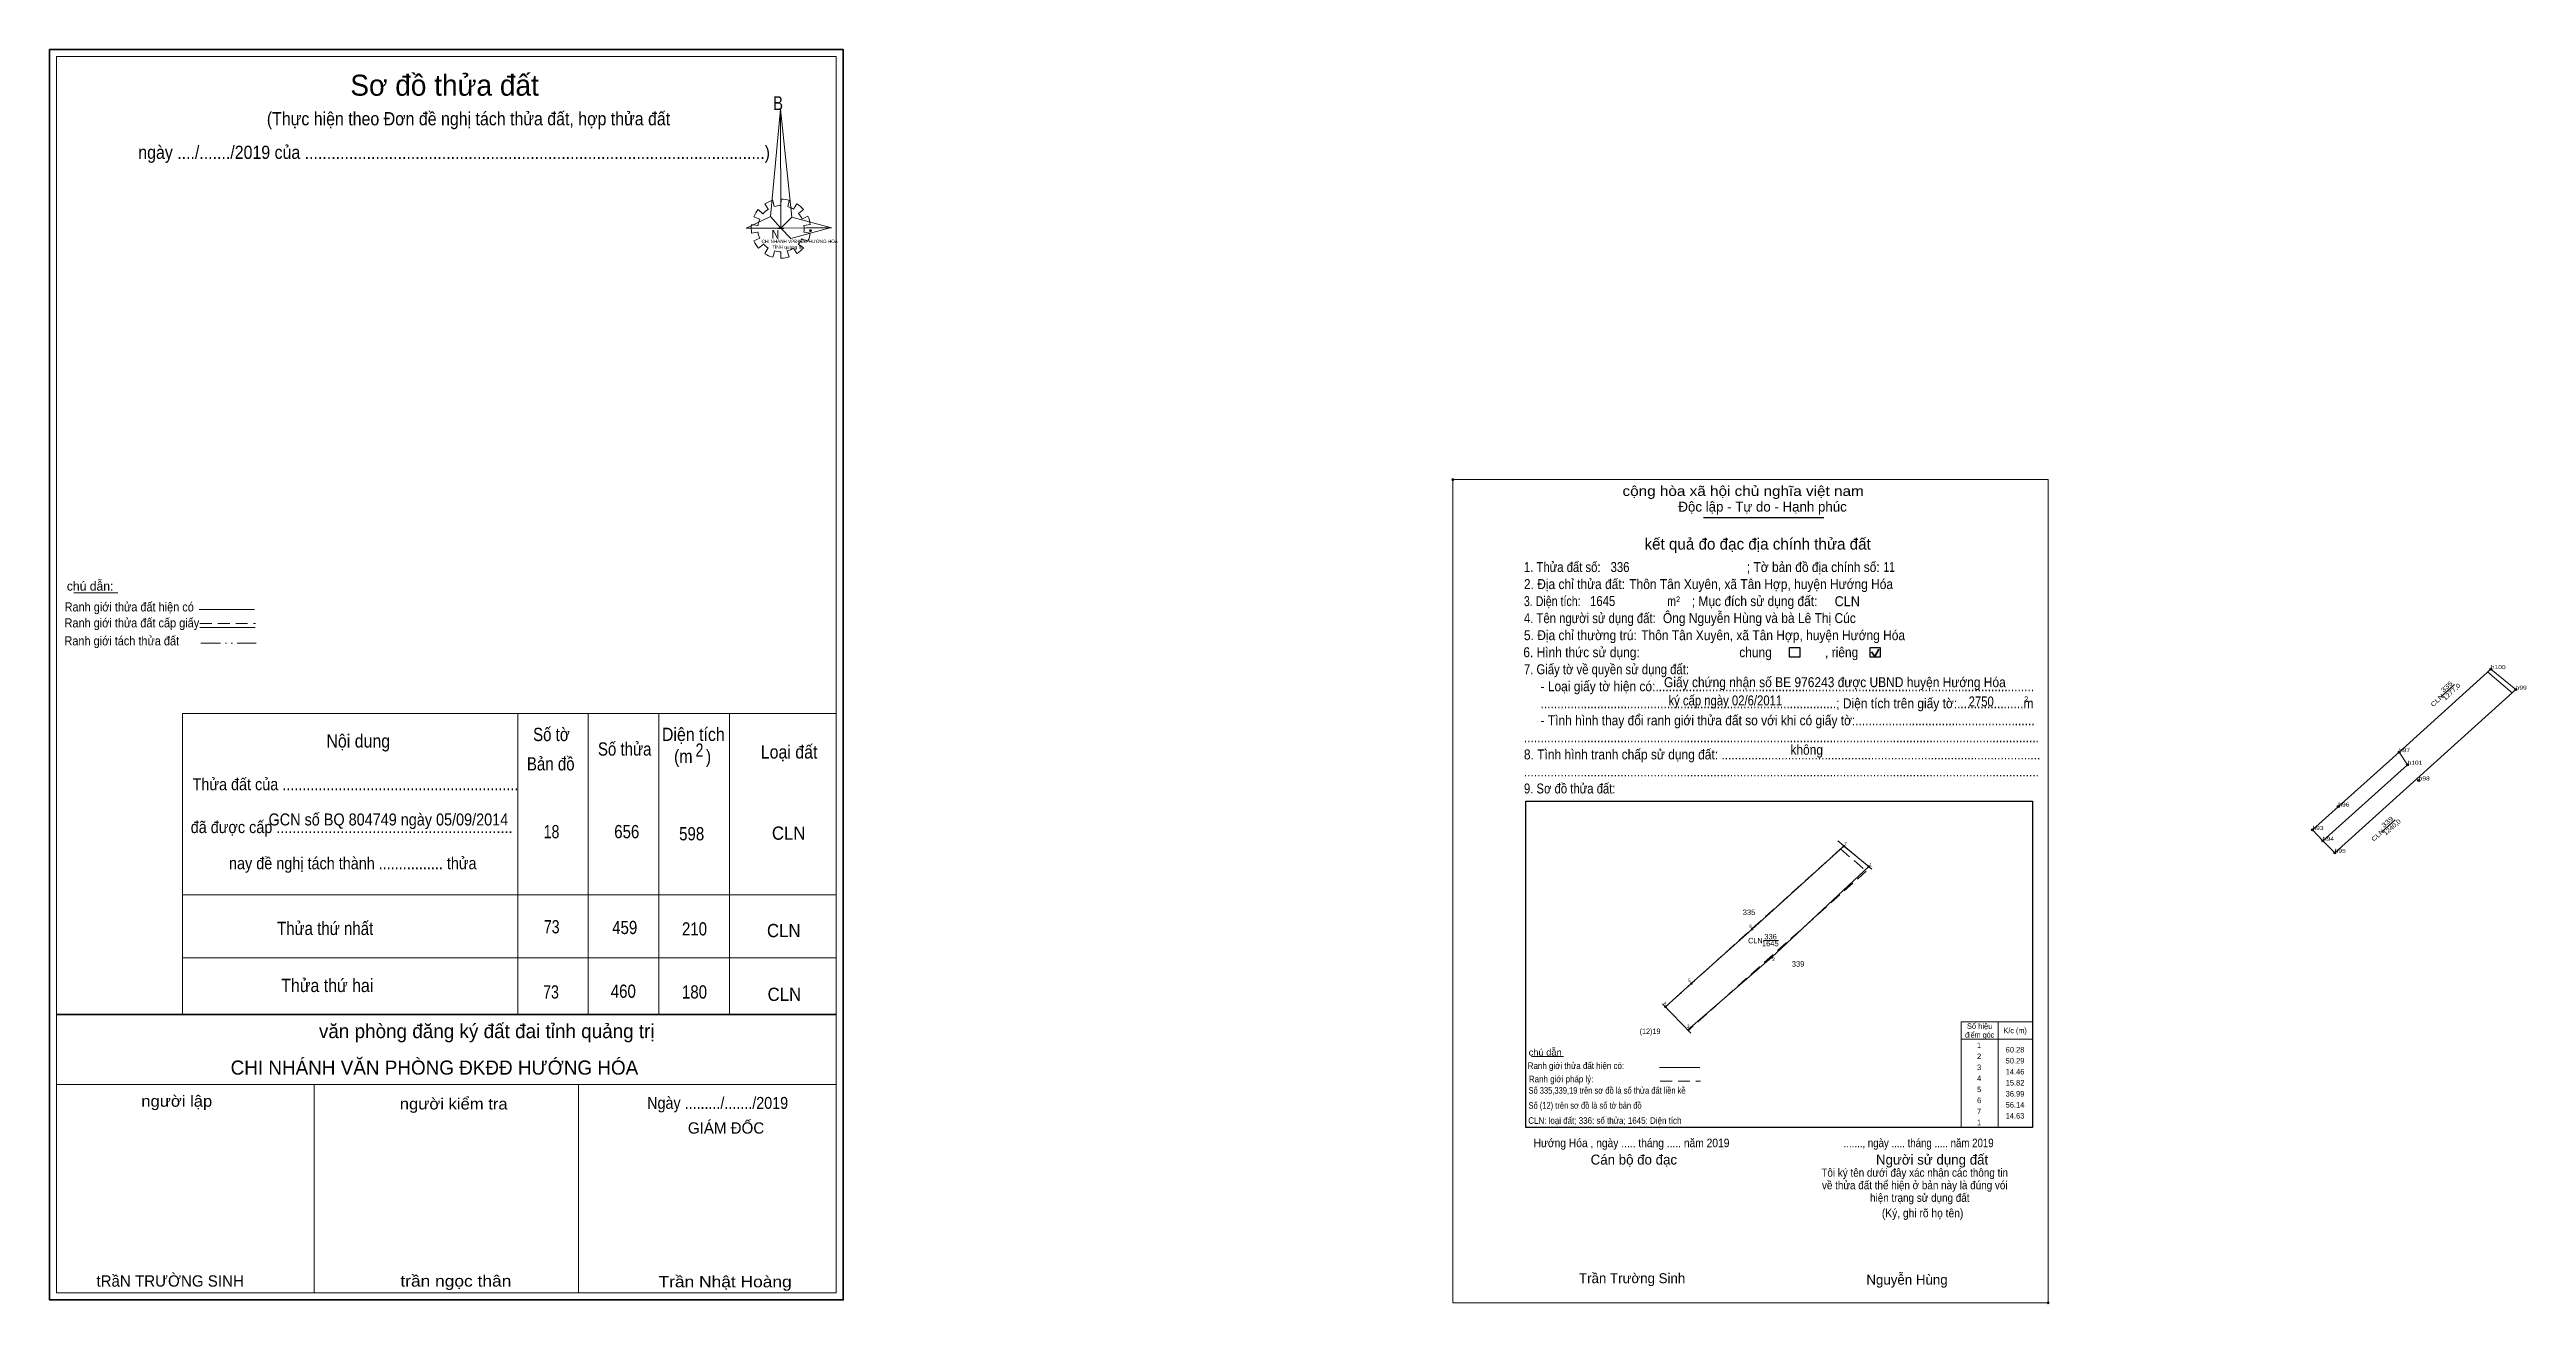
# Model space of a CAD drawing. Header units: metres. Extents: x 550892 to 552016, y 1840789 to 1841358.
import ezdxf
from ezdxf.enums import TextEntityAlignment as Align

# ---------------------------------------------------------------- set-up
doc = ezdxf.new("R2010")
doc.units = ezdxf.units.M
doc.header["$LTSCALE"] = 1.8
doc.header["$PDMODE"] = 32
doc.header["$PDSIZE"] = 0.9
doc.linetypes.add('DASH_DOUBLE_DOT', pattern=[9.2, 5, -1.2, 0.3, -1.2, 0.3, -1.2])
doc.linetypes.add('MEDIUM_DASHED', pattern=[4.5, 3, -1.5])
for name, color, linetype, lineweight in [('10', 7, 'Continuous', 13), ('13', 7, 'Continuous', 13), ('17', 7, 'MEDIUM_DASHED', 13), ('2', 7, 'Continuous', 13), ('63', 7, 'Continuous', 13)]:
    doc.layers.add(name, color=color, linetype=linetype, lineweight=lineweight)
for name, color, linetype in [('12', 7, 'Continuous'), ('4', 7, 'Continuous'), ('6', 7, 'Continuous'), ('7', 7, 'Continuous')]:
    doc.layers.add(name, color=color, linetype=linetype)

msp = doc.modelspace()

# ---------------------------------------------------------------- hatches: boundary and pattern name
at = {"layer": '10'}
for points in [[(551706.3, 1840996.66, 1), (551705.5, 1840996.66, 1)], [(551717.58, 1840987.35, 1), (551716.78, 1840987.35, 1)], [(551664.67, 1840959, 1), (551663.87, 1840959, 1)], [(551673.57, 1840946.16, 1), (551672.77, 1840946.16, 1)], [(551637.159, 1840934.333, 1), (551636.359, 1840934.333, 1)], [(551625.39, 1840923.69, 1), (551624.59, 1840923.69, 1)]]:
    msp.add_hatch(color=256, dxfattribs=at).paths.add_polyline_path(points)

# ---------------------------------------------------------------- linework, layer by layer
for p, q in [((551999.38, 1841076.91), (551957.75, 1841039.24)), ((551999.38, 1841076.91), (552010.66, 1841067.6)), ((551928.56, 1840993.58), (552010.66, 1841067.6)), ((551705.91, 1840996.66), (551664.27, 1840959)), ((551703.14, 1840998.95), (551718.64, 1840986.15)), ((551669.41, 1840953.84), (551676.26, 1840953.84)), ((551636.54, 1840911.83), (551623.62, 1840925.1)), ((551564.31, 1840901.18), (551578.79, 1840901.18)), ((551622.35, 1840896.26), (551640.63, 1840896.26))]:
    msp.add_line(p, q, dxfattribs=at)
at = {"layer": '10', "linetype": 'MEDIUM_DASHED'}
for p, q in [((551704.45, 1840995.35), (551624.99, 1840923.69)), ((551716.1, 1840985.27), (551635.39, 1840913.02)), ((551622.62, 1840889.95), (551640.9, 1840889.95))]:
    msp.add_line(p, q, dxfattribs=at)
at = {"layer": '10'}
for points in [[(551957.75, 1841039.24), (551961.63, 1841033.55), (551923.22, 1840999.05)], [(551624.99, 1840923.69), (551636.73, 1840934.29), (551664.27, 1840958.99), (551705.9, 1840996.66), (551717.18, 1840987.35)], [(551717.18, 1840987.35), (551673.17, 1840946.16), (551635.08, 1840913.33)]]:
    msp.add_lwpolyline(points, dxfattribs=at)
for centre in [(551705.9, 1840996.66), (551717.18, 1840987.35), (551664.27, 1840959), (551673.17, 1840946.16), (551636.759, 1840934.333), (551624.99, 1840923.69)]:
    msp.add_circle(centre, 0.4, dxfattribs=at)
at = {"layer": '13'}
for p, q in [((551976.7, 1841064.26), (551982.84, 1841070)), ((551949.71, 1841003), (551956, 1841008.58))]:
    msp.add_line(p, q, dxfattribs=at)
at = {"layer": '17', "linetype": 'Continuous'}
msp.add_line((551997.93, 1841075.6), (552009, 1841066.1), dxfattribs=at)
at = {"layer": '17'}
msp.add_line((551704.45, 1840995.35), (551716.1, 1840985.27), dxfattribs=at)
at = {"layer": '2'}
for p, q in [((551213.46, 1841285.37), (551215.64, 1841283.46)), ((551218.08, 1841285.55), (551216.51, 1841287.92)), ((551220.09, 1841289.56), (551220.79, 1841286.74)), ((551223.75, 1841287.19), (551223.84, 1841290.11)), ((551227.59, 1841289.56), (551226.9, 1841286.65)), ((551229.51, 1841285.55), (551231.08, 1841287.92)), ((551233.96, 1841285.37), (551231.78, 1841283.55)), ((551210.4, 1841278.54), (551213.28, 1841278.09)), ((551213.28, 1841275.17), (551210.4, 1841274.72)), ((551214.16, 1841281), (551211.54, 1841282.09)), ((551211.54, 1841271.17), (551214.16, 1841272.44)), ((551222.36, 1841276.81), (551225.15, 1841276.81)), ((551233.35, 1841281.09), (551235.97, 1841282.37)), ((551237.19, 1841278.54), (551234.23, 1841278.09)), ((551234.23, 1841275.17), (551237.19, 1841274.72)), ((551215.9, 1841269.71), (551213.63, 1841267.89)), ((551216.51, 1841265.43), (551218, 1841267.98)), ((551220.96, 1841266.61), (551220.09, 1841263.79)), ((551223.75, 1841263.33), (551223.75, 1841266.16)), ((551226.63, 1841266.61), (551227.51, 1841263.88)), ((551231.08, 1841265.43), (551229.51, 1841267.89)), ((551231.61, 1841269.71), (551233.96, 1841267.98)), ((551236.06, 1841271.07), (551233.18, 1841272.17)), ((550903.12, 1841111.57), (550923, 1841111.57)), ((550959.88, 1841103.89), (550984.96, 1841103.89)), ((550960.28, 1841095.85), (550985.32, 1841095.85)), ((550952.43, 1841056.74), (551248.87, 1841056.74)), ((550952.43, 1841056.74), (550952.43, 1840920.57)), ((551104.4, 1841056.74), (551104.4, 1840920.19)), ((551136.4, 1841056.74), (551136.4, 1840920.19)), ((551168.4, 1841056.74), (551168.4, 1840920.19)), ((551200.4, 1841056.74), (551200.4, 1840920.19)), ((550952.43, 1840974.47), (551248.87, 1840974.47)), ((550952.43, 1840945.91), (551248.87, 1840945.91)), ((550892.05, 1840917.09), (550892.05, 1840790.74)), ((550895.27, 1840888.44), (551248.87, 1840888.44)), ((551012.05, 1840888.44), (551012.05, 1840793.96)), ((551132.05, 1840888.44), (551132.05, 1840793.96))]:
    msp.add_line(p, q, dxfattribs=at)
at = {"layer": '2', "lineweight": 25}
for p, q in [((551642.26, 1841145.72), (551696.87, 1841145.72)), ((551561.65, 1841016.94), (551791.52, 1841016.94)), ((551791.52, 1841016.94), (551791.52, 1840868.97))]:
    msp.add_line(p, q, dxfattribs=at)
at = {"layer": '2', "linetype": 'MEDIUM_DASHED'}
msp.add_line((550960.28, 1841097.53), (550985.52, 1841097.53), dxfattribs=at)
at = {"layer": '2', "linetype": 'DASH_DOUBLE_DOT'}
msp.add_line((550960.64, 1841088.61), (550985.84, 1841088.61), dxfattribs=at)
at = {"layer": '2', "lineweight": 35}
for p, q in [((551718.42, 1841084.69), (551719.96, 1841082.69)), ((551719.96, 1841082.69), (551721.83, 1841086.03)), ((550895.27, 1840920.19), (551248.87, 1840920.19))]:
    msp.add_line(p, q, dxfattribs=at)
at = {"layer": '2'}
for points in [[(550892.05, 1840790.74), (550892.05, 1841357.93), (551252.05, 1841357.93), (551252.05, 1840790.74)], [(550892.05, 1840790.74), (550892.05, 1841357.93), (551252.05, 1841357.93), (551252.05, 1840790.74)], [(550895.28, 1841354.77), (551248.88, 1841354.77), (551248.88, 1840793.97), (550895.28, 1840793.97)], [(551223.58, 1841330.91), (551223.75, 1841276.9), (551219.04, 1841282.28)], [(551223.58, 1841330.91), (551223.75, 1841276.9), (551228.73, 1841281.91)], [(551208.05, 1841276.9), (551219.04, 1841282.28), (551223.75, 1841276.9)], [(551246.79, 1841277.08), (551223.75, 1841276.9), (551228.73, 1841281.91)], [(551246.62, 1841277.18), (551228.29, 1841272.26), (551223.75, 1841276.9)], [(551528.54, 1841162.85), (551798.55, 1841162.85), (551798.55, 1840789.39), (551528.54, 1840789.39)]]:
    msp.add_lwpolyline(points, close=True, dxfattribs=at)
at = {"layer": '2', "lineweight": 35}
msp.add_lwpolyline([(550892.08, 1841357.97), (551252.08, 1841357.97), (551252.08, 1840790.77), (550892.08, 1840790.77)], close=True, dxfattribs=at)
at = {"layer": '2', "lineweight": 25}
for points in [[(551681.33, 1841086.68), (551685.97, 1841086.68), (551685.97, 1841082.36), (551681.33, 1841082.36)], [(551717.82, 1841086.68), (551722.46, 1841086.68), (551722.46, 1841082.36), (551717.82, 1841082.36)]]:
    msp.add_lwpolyline(points, close=True, dxfattribs=at)
msp.add_lwpolyline([(551791.52, 1840868.97), (551561.65, 1840868.97), (551561.65, 1841016.94)], dxfattribs=at)
at = {"layer": '2'}
for centre, major_axis, start_param, end_param in [((551223.799, 1841276.715), (13.46, 0), 2.43958176, 2.72400246), ((551223.799, 1841276.715), (10.549, 0), 2.13373541, 2.44496261), ((551223.799, 1841276.715), (13.46, 0), 1.84955988, 2.13900916), ((551223.799, 1841276.715), (10.549, 0), 1.56985589, 1.85611068), ((551223.799, 1841276.715), (13.46, 0), 1.27924208, 1.56332225), ((551223.799, 1841276.715), (10.549, 0), 1.00270906, 1.2755622), ((551223.799, 1841276.715), (13.46, 0), 0.71056237, 0.99687234), ((551223.799, 1841276.715), (13.46, 0), 3.00667928, 3.29139349), ((551223.799, 1841276.715), (10.549, 0), 2.72368549, 3.01515824), ((551223.799, 1841276.715), (10.549, 0), 3.28229955, 3.56105054), ((551223.799, 1841276.715), (10.549, 0), 0.42678376, 0.70646463), ((551223.799, 1841276.715), (10.549, 0), 6.13558388, 6.41618463), ((551223.799, 1841276.715), (13.46, 0), 0.1390515, 0.43393316), ((551223.799, 1841276.715), (13.46, 0), 5.85230288, 6.13839648), ((551223.799, 1841276.715), (13.46, 0), 3.56988637, 3.85691866), ((551223.799, 1841276.715), (10.549, 0), 3.86077574, 4.13258255), ((551223.722, 1841276.635), (13.46, 0), 4.1470906, 4.43659307), ((551223.799, 1841276.715), (10.549, 0), 4.43854677, 4.71314001), ((551223.799, 1841276.715), (13.46, 0), 4.71301008, 4.99761054), ((551223.799, 1841276.715), (10.549, 0), 4.99087134, 5.28933161), ((551223.799, 1841276.715), (13.46, 0), 5.28561416, 5.56798705), ((551223.799, 1841276.715), (10.549, 0), 5.56137327, 5.83951437)]:
    msp.add_ellipse(centre, major_axis=major_axis, ratio=0.995001, start_param=start_param, end_param=end_param, dxfattribs=at)
for p in [(551237.19, 1841275.81), (551528.54, 1841162.85), (551798.55, 1840789.39)]:
    msp.add_point(p, dxfattribs=at)
at = {"layer": '63'}
msp.add_line((551775.92, 1840916.97), (551775.92, 1840868.97), dxfattribs=at)
msp.add_line((551775.92, 1840916.97), (551775.92, 1840868.97), dxfattribs=at)
for points in [[(551918.47, 1841003.94), (551930.21, 1841014.54), (551957.75, 1841039.24)], [(551918.47, 1841003.94), (551923.22, 1840999.05), (551928.56, 1840993.58)], [(551776.65, 1840868.97), (551759.12, 1840868.97), (551759.12, 1840916.97), (551776.65, 1840916.97)], [(551775.38, 1840916.97), (551791.52, 1840916.97), (551791.52, 1840868.97), (551775.38, 1840868.97)], [(551759.12, 1840908.97), (551775.92, 1840908.97), (551791.52, 1840908.97)]]:
    msp.add_lwpolyline(points, dxfattribs=at)
at = {"layer": '7'}
for p in [(551999.38, 1841076.91), (552010.66, 1841067.6), (551957.75, 1841039.24), (551961.63, 1841033.55), (551966.65, 1841026.41), (551930.21, 1841014.54), (551918.47, 1841003.94), (551923.22, 1840999.05), (551928.56, 1840993.58)]:
    msp.add_point(p, dxfattribs=at)

# ---------------------------------------------------------------- texts
at = {"layer": '10'}
for s, height, width, p in [('9. Sơ đồ thửa đất:', 4.507, 0.85, (551560.81, 1841020.5)), ('chú dẫn', 3, 1.05, (551562.95, 1840901.58)), ('Ranh giới thửa đất hiện có:', 3, 0.9, (551562.53, 1840895.49)), ('Ranh giới pháp lý:', 3, 0.9, (551563.07, 1840889.45)), ('Số 335,339,19 trên sơ đồ là số thửa đất liền kề', 3, 0.85, (551562.88, 1840884.29))]:
    msp.add_text(s, height=height, dxfattribs=dict(at, width=width)).set_placement(p)
for s, width, p in [(' 7', 0.95, (551707.3, 1840996.96)), (' 1', 0.9, (551718.74, 1840987.41)), (' 6', 0.9, (551664.18, 1840959.5)), (' 5', 0.9, (551636.39, 1840934.97)), (' 2', 0.9, (551674.6, 1840944.52)), (' 4', 0.95, (551625.43, 1840924.64)), (' 3', 0.95, (551635.89, 1840914.11))]:
    msp.add_text(s, height=1.5, dxfattribs=dict(at, width=width)).set_placement(p, align=Align.RIGHT)
for s, width, p in [('335', 0.85, (551662.9, 1840965.33)), ('CLN', 0.95, (551665.765, 1840952.5)), ('1645', 0.85, (551672.54, 1840951.19)), ('336', 0.85, (551672.69, 1840954.29)), ('339', 0.85, (551685.155, 1840941.93)), ('(12)19', 0.9, (551618.015, 1840911.35))]:
    msp.add_text(s, height=2.5, dxfattribs=dict(at, width=width)).set_placement(p, align=Align.CENTER)
at = {"layer": '12', "width": 1.25}
for s, p in [('h100', (551999.38, 1841076.9)), ('h99', (552010.66, 1841067.6)), ('h97', (551957.75, 1841039.24)), ('h101', (551961.63, 1841033.55)), ('h98', (551966.65, 1841026.41)), ('h96', (551930.21, 1841014.54)), ('h93', (551918.47, 1841003.94)), ('h94', (551923.22, 1840999.05)), ('h95', (551928.56, 1840993.58))]:
    msp.add_text(s, height=1.8, dxfattribs=at).set_placement(p)
at = {"layer": '13', "width": 1.35}
for s, rotation, p in [('335', 43.054, (551980.042, 1841068.215)), ('339', 41.511, (551953.122, 1841006.832))]:
    msp.add_text(s, height=2, rotation=rotation, dxfattribs=at).set_placement(p, align=Align.CENTER)
at = {"layer": '2'}
for s, height, p in [('Sơ đồ thửa đất', 9.52, (551071.23, 1841337.03)), ('kết quả đo đạc địa chính thửa đất', 5.151, (551666.815, 1841131.12)), ('.', 1.288, (551798.517, 1840788.69))]:
    msp.add_text(s, height=height, dxfattribs=at).set_placement(p, align=Align.CENTER)
at = {"layer": '2', "width": 0.9}
for s, height, p in [('(Thực hiện theo Đơn đề nghị tách thửa đất, hợp thửa đất ', 6, (551083.085, 1841323.59)), ('ngày ..../......./2019 của ........................................................................................................)', 6, (551075.565, 1841308.35)), ('Ngày ........./......./2019', 5.4, (551195.09, 1840877.43)), ('Tôi ký tên dưới đây xác nhận các thông tin', 3.724, (551738.045, 1840846.64)), ('về thửa đất thể hiện ở bản này là đúng vói', 3.724, (551738.085, 1840840.95)), ('hiện trạng sử dụng đất', 3.724, (551740.365, 1840835.25))]:
    msp.add_text(s, height=height, dxfattribs=at).set_placement(p, align=Align.CENTER)
at = {"layer": '2'}
for s, height, width, p in [('B', 6.339, 0.8, (551220.22, 1841330.47)), ('N', 3.961, 0.9, (551219.58, 1841272.19)), ('CHI NHÁNH VPĐKĐĐ-HƯỚNG HÓA', 1.5, 0.95, (551214.98, 1841270.19)), ('TỈNH quảng trị', 1.5, 1.05, (551219.82, 1841267.59)), ('cộng hòa xã hội chủ nghĩa việt nam', 4.507, 1.15, (551605.52, 1841155.46)), ('2. Địa chỉ thửa đất:', 4.507, 0.9, (551560.81, 1841113.22)), ('1. Thửa đất số:', 4.507, 0.85, (551560.81, 1841120.95)), ('336', 4.51, 0.85, (551600.12, 1841120.95)), ('Thôn Tân Xuyên, xã Tân Hợp, huyện Hướng Hóa', 4.51, 0.9, (551608.58, 1841113.22)), ('; Tờ bản đồ địa chính số:', 4.507, 0.9, (551661.93, 1841120.95)), ('11', 4.51, 0.75, (551723.97, 1841121.01)), ('Ranh giới thửa đất hiện có ', 4.115, 0.9, (550898.9, 1841103.07)), ('3. Diện tích:', 4.507, 0.8, (551560.81, 1841105.49)), ('1645', 4.51, 0.85, (551590.81, 1841105.53)), ('m', 4.507, 0.8, (551625.78, 1841105.49)), ('2', 2.575, 0.8, (551629.83, 1841107.3)), ('; Mục đích sử dụng đất:', 4.507, 0.9, (551636.95, 1841105.49)), (' CLN', 4.51, 0.95, (551700.15, 1841105.46)), ('Ranh giới thửa đất cấp giấy', 4.115, 0.9, (550898.86, 1841095.83)), ('4. Tên người sử dụng đất:', 4.507, 0.85, (551560.81, 1841097.77)), ('5. Địa chỉ thường trú:', 4.507, 0.9, (551560.81, 1841090.04)), ('Thôn Tân Xuyên, xã Tân Hợp, huyện Hướng Hóa', 4.51, 0.9, (551614.02, 1841090.04)), ('Ông Nguyễn Hùng và bà Lê Thị Cúc', 4.51, 0.9, (551623.84, 1841097.8)), ('Ranh giới tách thửa đất', 4.115, 0.9, (550898.82, 1841087.67)), ('6. Hình thức sử dụng:', 4.507, 0.9, (551560.55, 1841082.31)), ('chung                , riêng', 4.507, 0.9, (551658.49, 1841082.31)), ('7. Giấy tờ về quyền sử dụng đất:', 4.507, 0.85, (551560.81, 1841074.59)), ('     - Loại giấy tờ hiện có:..................................................................................................................', 4.507, 0.9, (551560.81, 1841066.86)), ('Giấy chứng nhận số BE 976243 được UBND huyện Hướng Hóa', 4.51, 0.9, (551624.36, 1841068.72)), ('     .........................................................................................; Diện tích trên giấy tờ:....................m', 4.507, 0.9, (551560.81, 1841059.13)), ('ký cấp ngày 02/6/2011', 4.51, 0.85, (551626.37, 1841060.44)), ('2750', 4.51, 0.85, (551762.52, 1841059.99)), ('2', 2.575, 0.8, (551787.72, 1841061.97)), ('Số tờ', 6, 0.85, (551111.38, 1841044.27)), ('Diện tích', 6, 0.9, (551169.82, 1841044.31)), ('     - Tình hình thay đổi ranh giới thửa đất so với khi có giấy tờ:......................................................', 4.507, 0.9, (551560.81, 1841051.41)), ('Nội dung', 6, 0.9, (551017.63, 1841041.32)), ('Bản đồ', 6, 0.85, (551108.58, 1841030.95)), ('Số thửa', 6, 0.85, (551140.78, 1841037.67)), ('(m   )', 6, 0.9, (551175.3, 1841034.35)), ('2', 6, 0.8, (551185.06, 1841037.19)), ('Loại đất', 6, 0.9, (551214.66, 1841036.35)), ('8. Tình hình tranh chấp sử dụng đất: ................................................................................................', 4.507, 0.9, (551560.81, 1841035.95)), ('...........................................................................................................................................................', 4.507, 0.9, (551560.81, 1841043.68)), ('không', 4.507, 0.9, (551681.67, 1841038.08)), ('Thửa đất của ...........................................................', 5.43, 0.9, (550956.92, 1841021.96)), ('...........................................................................................................................................................', 4.507, 0.9, (551560.81, 1841028.23)), ('đã được cấp ...........................................................', 5.43, 0.9, (550956.1, 1841002.52)), ('GCN số BQ 804749 ngày 05/09/2014', 5.434, 0.9, (550991.38, 1841005.98)), ('18', 6, 0.8, (551116.18, 1841000.19)), ('656', 6, 0.85, (551148.18, 1841000.19)), ('598', 6, 0.85, (551177.62, 1840999.23)), ('CLN', 6, 0.95, (551219.7, 1840999.51)), ('nay đề nghị tách thành ................ thửa', 5.43, 0.9, (550973.45, 1840986.13)), ('Thửa thứ nhất', 6, 0.85, (550995.23, 1840956.29)), ('73', 6, 0.8, (551116.26, 1840957.03)), ('459', 6, 0.85, (551147.26, 1840956.71)), ('210', 6, 0.85, (551178.9, 1840956.07)), ('CLN', 6, 0.95, (551217.46, 1840955.31)), ('Thửa thứ hai', 6, 0.9, (550997.14, 1840930.41)), ('73', 6, 0.8, (551115.94, 1840927.47)), ('460', 6, 0.85, (551146.62, 1840927.79)), ('180', 6, 0.85, (551178.9, 1840927.47)), ('CLN', 6, 0.95, (551217.74, 1840926.39)), ('Hướng Hóa , ngày ..... tháng ..... năm 2019', 3.86, 0.9, (551565.22, 1840860.04)), ('......., ngày ..... tháng ..... năm 2019', 3.86, 0.85, (551705.81, 1840860.04)), ('(Ký, ghi rõ họ tên)', 3.863, 0.9, (551723.17, 1840828.23))]:
    msp.add_text(s, height=height, dxfattribs=dict(at, width=width)).set_placement(p)
for s, height, p in [('Độc lập - Tự do - Hạnh phúc', 4.507, (551630.86, 1841148.35)), ('chú dẫn:', 4.115, (550899.9, 1841112.51)), ('Cán bộ đo đạc', 4.507, (551591.07, 1840852.15)), ('Người sử dụng đất', 4.507, (551720.49, 1840852.15)), ('Trần Trường Sinh', 4.507, (551585.79, 1840798.35)), ('Nguyễn Hùng', 4.51, (551716.13, 1840797.69))]:
    msp.add_text(s, height=height, dxfattribs=at).set_placement(p)
for rotation, width, p in [(43.054, 1.3, (551978.315, 1841064.403)), (41.511, 1.25, (551951.254, 1841003.039))]:
    msp.add_text('CLN', height=2, rotation=rotation, dxfattribs=dict(at, width=width)).set_placement(p, align=Align.RIGHT)
for s, height, p in [('văn phòng đăng ký đất đai tỉnh quảng trị', 6.4, (551166.5, 1840909.51)), ('CHI NHÁNH VĂN PHÒNG ĐKĐĐ HƯỚNG HÓA', 6.4, (551159.07, 1840892.95)), ('GIÁM ĐỐC', 5.12, (551216.21, 1840866.19)), ('tRầN TRƯỜNG SINH', 5.12, (550980.19, 1840796.79))]:
    msp.add_text(s, height=height, dxfattribs=at).set_placement(p, align=Align.RIGHT)
for s, width, p in [('người lập', 1.1, (550965.84, 1840878.39)), ('người kiểm tra', 1.1, (551099.83, 1840877.15)), ('trần ngọc thân', 1.15, (551101.51, 1840796.79)), ('Trần Nhật Hoàng', 1.15, (551228.68, 1840796.47))]:
    msp.add_text(s, height=5.12, dxfattribs=dict(at, width=width)).set_placement(p, align=Align.RIGHT)
at = {"layer": '4'}
for s, rotation, width, p in [('1277,0', 43.054, 1.2, (551982.232, 1841065.878)), ('1240,0', 41.511, 1.15, (551955.242, 1841004.436))]:
    msp.add_text(s, height=2, rotation=rotation, dxfattribs=dict(at, width=width)).set_placement(p, align=Align.CENTER)
at = {"layer": '6'}
for s, width, p in [('Số (12) trên sơ đồ là số tờ bản đồ', 0.85, (551562.88, 1840877.48)), ('CLN: loại đất; 336: số thửa; 1645: Diện tích', 0.9, (551562.79, 1840870.63))]:
    msp.add_text(s, height=3, dxfattribs=dict(at, width=width)).set_placement(p)
at = {"layer": '63'}
for s, width, p in [('Số hiệu', 0.85, (551767.51, 1840913.72)), ('K/c (m)', 0.95, (551783.61, 1840911.72)), ('điểm góc', 0.9, (551767.51, 1840909.72)), (' 2', 0.85, (551766.81, 1840900.02)), (' 1', 0.75, (551766.805, 1840905.02)), (' 4', 0.85, (551766.805, 1840890.02)), (' 3', 0.8, (551766.81, 1840895.02)), (' 5', 0.8, (551766.81, 1840885.02)), (' 6', 0.85, (551766.81, 1840880.02)), (' 7', 0.8, (551766.81, 1840875.02)), (' 1', 0.75, (551766.805, 1840870.02))]:
    msp.add_text(s, height=2.5, dxfattribs=dict(at, width=width)).set_placement(p, align=Align.CENTER)
at = {"layer": '63', "width": 0.85}
for s, p in [('60.28', (551787.81, 1840903.02)), ('50.29', (551787.81, 1840898.02)), ('14.46', (551787.81, 1840893.02)), ('15.82', (551787.81, 1840888.02)), ('36.99', (551787.81, 1840883.02)), ('56.14', (551787.81, 1840878.02)), ('14.63', (551787.81, 1840873.02))]:
    msp.add_text(s, height=2.5, dxfattribs=at).set_placement(p, align=Align.RIGHT)

doc.saveas('drawing.dxf')
